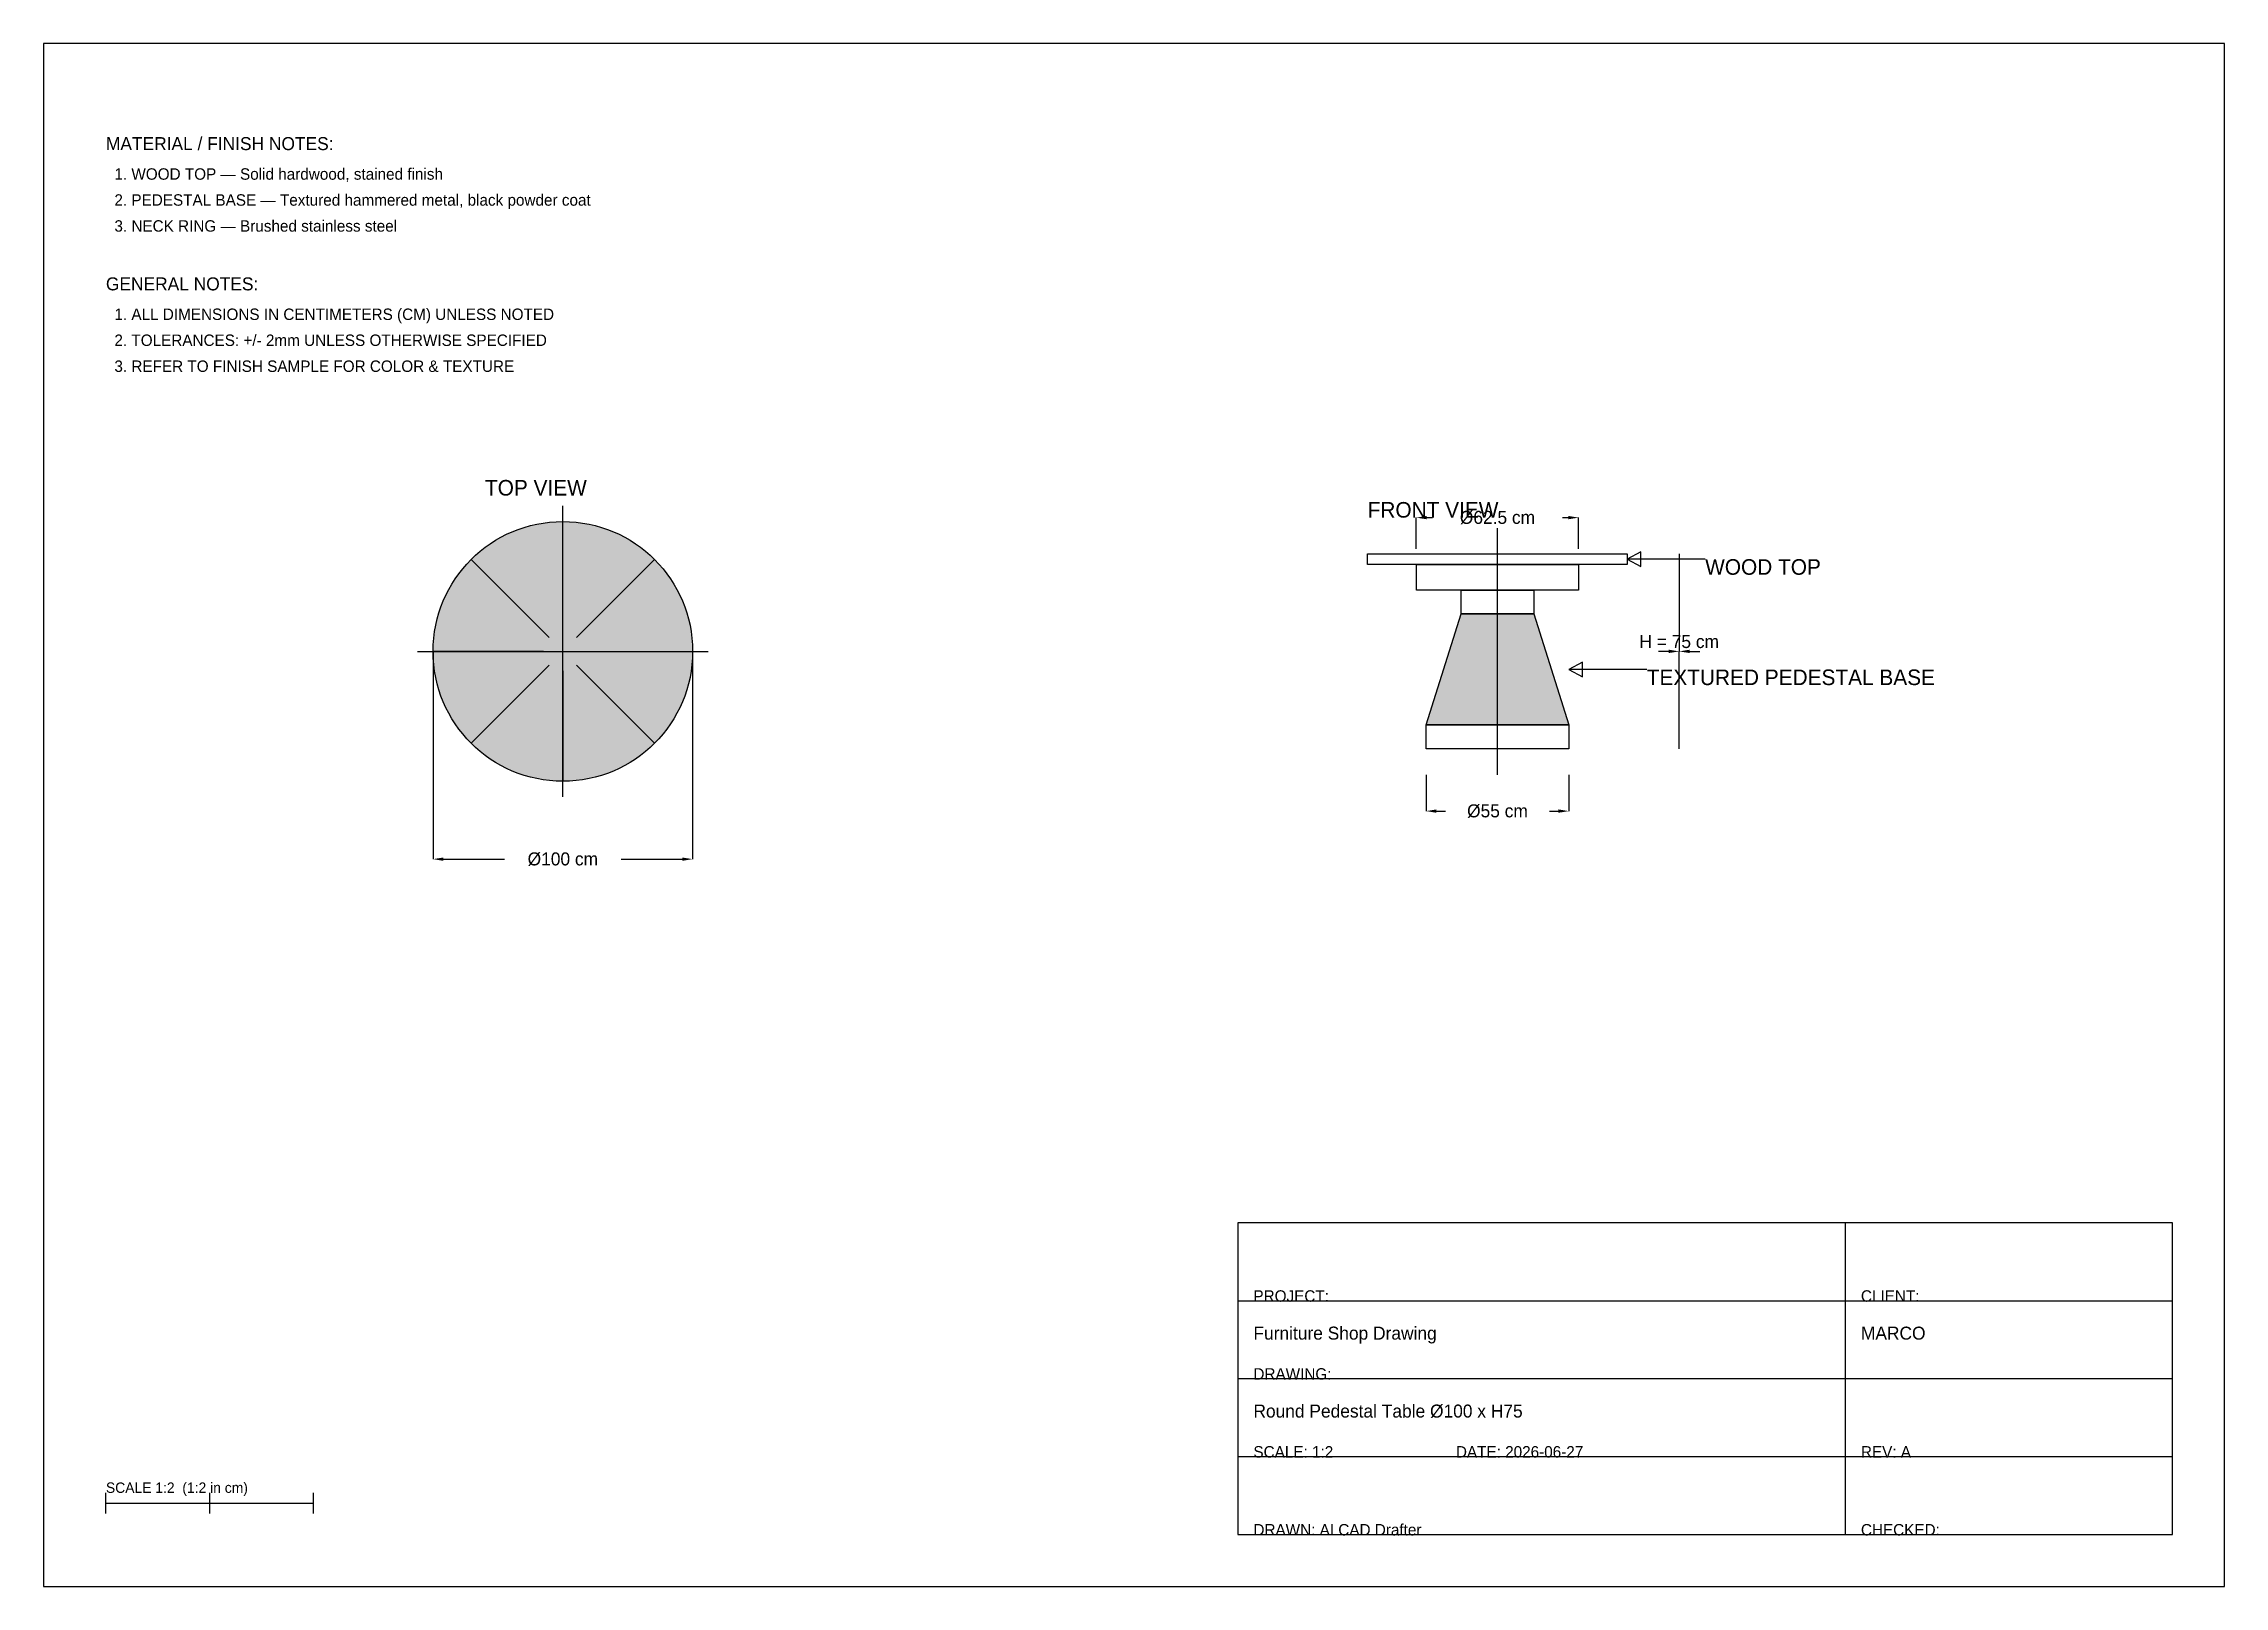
# Model space of a CAD drawing. Header units: metres. Extents: x 0 to 420, y 0 to 297.
import ezdxf

# ---------------------------------------------------------------- set-up
doc = ezdxf.new("R2010")
doc.units = ezdxf.units.M
for name, color, linetype in [('ANNOTATIONS', 2, 'CONTINUOUS'), ('BORDER', 7, 'CONTINUOUS'), ('CENTERLINES', 5, 'Continuous'), ('HATCH', 8, 'CONTINUOUS'), ('LEADER', 4, 'CONTINUOUS'), ('MTEXT', 2, 'CONTINUOUS'), ('OBJECT', 7, 'CONTINUOUS'), ('OUTLINE', 7, 'CONTINUOUS'), ('TITLE', 6, 'CONTINUOUS')]:
    doc.layers.add(name, color=color, linetype=linetype)
doc.dimstyles.get("Standard").update_dxf_attribs({"dimtxt": 2.5, "dimasz": 2.5, "dimexe": 1.25, "dimexo": 0.625, "dimtad": 1, "dimcen": 2.5, "dimazin": 3, "dimtfac": 1, "dimtmove": 0, "dimatfit": 3})

# ---------------------------------------------------------------- blocks, each defined once
blk = doc.blocks.new('_CLOSEDFILLED')
at = {"color": 0, "linetype": 'BYBLOCK'}
blk.add_solid([(-1, 0.16), (0, 0), (-1, -0.16)], dxfattribs=at)
blk = doc.blocks.new('*D1')
for p, q in [((75, 180), (75, 140)), ((125, 180), (125, 140)), ((77, 140), (88.75, 140)), ((111.25, 140), (123, 140))]:
    blk.add_line(p, q)
at = {"layer": 'Defpoints'}
for p in [(75, 180), (125, 180), (75, 140)]:
    blk.add_point(p, dxfattribs=at)
at = {"xscale": 2, "yscale": 2, "rotation": 180}
blk.add_blockref('_CLOSEDFILLED', (75, 140), dxfattribs=at)
at = {"xscale": 2, "yscale": 2}
blk.add_blockref('_CLOSEDFILLED', (125, 140), dxfattribs=at)
at = {"insert": (100, 140), "char_height": 2.5, "attachment_point": 5}
blk.add_mtext('%%c100 cm', dxfattribs=at)
blk = doc.blocks.new('*D2')
for p, q in [((264.375, 199.75), (264.375, 205.75)), ((266.375, 205.75), (267.5, 205.75)), ((292.5, 205.75), (293.625, 205.75)), ((295.625, 199.75), (295.625, 205.75))]:
    blk.add_line(p, q)
at = {"layer": 'Defpoints'}
for p in [(264.375, 205.75), (264.375, 199.75), (295.625, 199.75)]:
    blk.add_point(p, dxfattribs=at)
at = {"xscale": 2, "yscale": 2, "rotation": 180}
blk.add_blockref('_CLOSEDFILLED', (264.375, 205.75), dxfattribs=at)
at = {"xscale": 2, "yscale": 2}
blk.add_blockref('_CLOSEDFILLED', (295.625, 205.75), dxfattribs=at)
at = {"insert": (280, 205.75), "char_height": 2.5, "attachment_point": 5}
blk.add_mtext('%%c62.5 cm', dxfattribs=at)
blk = doc.blocks.new('*D3')
for p, q in [((266.25, 156.25), (266.25, 149.25)), ((293.75, 156.25), (293.75, 149.25)), ((268.25, 149.25), (270, 149.25)), ((290, 149.25), (291.75, 149.25))]:
    blk.add_line(p, q)
at = {"layer": 'Defpoints'}
for p in [(266.25, 156.25), (293.75, 156.25), (266.25, 149.25)]:
    blk.add_point(p, dxfattribs=at)
at = {"xscale": 2, "yscale": 2, "rotation": 180}
blk.add_blockref('_CLOSEDFILLED', (266.25, 149.25), dxfattribs=at)
at = {"xscale": 2, "yscale": 2}
blk.add_blockref('_CLOSEDFILLED', (293.75, 149.25), dxfattribs=at)
at = {"insert": (280, 149.25), "char_height": 2.5, "attachment_point": 5}
blk.add_mtext('%%c55 cm', dxfattribs=at)
blk = doc.blocks.new('*D4')
for p, q in [((315, 198.75), (315, 180)), ((313, 180), (311, 180)), ((315, 161.25), (315, 180)), ((315, 180), (315, 180)), ((317, 180), (319, 180))]:
    blk.add_line(p, q)
at = {"layer": 'Defpoints'}
for p in [(315, 198.75), (315, 180), (315, 161.25)]:
    blk.add_point(p, dxfattribs=at)
at = {"xscale": 2, "yscale": 2}
blk.add_blockref('_CLOSEDFILLED', (315, 180), dxfattribs=at)
at = {"xscale": 2, "yscale": 2, "rotation": 180}
blk.add_blockref('_CLOSEDFILLED', (315, 180), dxfattribs=at)
at = {"insert": (315, 181.875), "char_height": 2.5, "attachment_point": 5}
blk.add_mtext('H = 75 cm', dxfattribs=at)

msp = doc.modelspace()

# ---------------------------------------------------------------- hatches: boundary and pattern name
at = {"layer": 'HATCH'}
for points in [[(125, 180), (124.88, 182.45), (124.52, 184.88), (123.92, 187.26), (123.1, 189.57), (122.05, 191.78), (120.79, 193.89), (119.33, 195.86), (117.68, 197.68), (115.86, 199.33), (113.89, 200.79), (111.78, 202.05), (109.57, 203.1), (107.26, 203.92), (104.88, 204.52), (102.45, 204.88), (100, 205), (97.55, 204.88), (95.12, 204.52), (92.74, 203.92), (90.43, 203.1), (88.22, 202.05), (86.11, 200.79), (84.14, 199.33), (82.32, 197.68), (80.67, 195.86), (79.21, 193.89), (77.95, 191.78), (76.9, 189.57), (76.08, 187.26), (75.48, 184.88), (75.12, 182.45), (75, 180), (75.12, 177.55), (75.48, 175.12), (76.08, 172.74), (76.9, 170.43), (77.95, 168.22), (79.21, 166.11), (80.67, 164.14), (82.32, 162.32), (84.14, 160.67), (86.11, 159.21), (88.22, 157.95), (90.43, 156.9), (92.74, 156.08), (95.12, 155.48), (97.55, 155.12), (100, 155), (102.45, 155.12), (104.88, 155.48), (107.26, 156.08), (109.57, 156.9), (111.78, 157.95), (113.89, 159.21), (115.86, 160.67), (117.68, 162.32), (119.33, 164.14), (120.79, 166.11), (122.05, 168.22), (123.1, 170.43), (123.92, 172.74), (124.52, 175.12), (124.88, 177.55)], [(273, 187.2), (287, 187.2), (293.75, 165.83), (266.25, 165.83)]]:
    msp.add_hatch(color=8, dxfattribs=at).paths.add_polyline_path(points)

# ---------------------------------------------------------------- linework, layer by layer
at = {"layer": 'BORDER'}
msp.add_lwpolyline([(0, 0), (420, 0), (420, 297), (0, 297)], close=True, dxfattribs=at)
at = {"layer": 'CENTERLINES'}
for p, q in [((100, 152), (100, 208)), ((280, 156.25), (280, 203.75)), ((72, 180), (128, 180))]:
    msp.add_line(p, q, dxfattribs=at)
at = {"layer": 'HATCH'}
for p, q in [((100, 183.75), (100, 205)), ((97.35, 182.65), (82.32, 197.68)), ((102.65, 182.65), (117.68, 197.68)), ((96.25, 180), (75, 180)), ((97.35, 177.35), (82.32, 162.32)), ((102.65, 177.35), (117.68, 162.32)), ((103.75, 180), (125, 180)), ((100, 176.25), (100, 155))]:
    msp.add_line(p, q, dxfattribs=at)
at = {"layer": 'LEADER'}
for p, q in [((320, 197.75), (305, 197.75)), ((308.75, 176.51), (293.75, 176.51))]:
    msp.add_line(p, q, dxfattribs=at)
for points in [[(305, 197.75), (307.63, 196.31), (307.63, 199.19)], [(293.75, 176.51), (296.38, 175.08), (296.38, 177.95)]]:
    msp.add_lwpolyline(points, close=True, dxfattribs=at)
at = {"layer": 'OBJECT'}
for points in [[(264.38, 196.75), (295.62, 196.75), (295.62, 191.78), (264.38, 191.78)], [(273, 191.78), (287, 191.78), (287, 187.2), (273, 187.2)], [(266.25, 165.83), (293.75, 165.83), (293.75, 161.25), (266.25, 161.25)]]:
    msp.add_lwpolyline(points, close=True, dxfattribs=at)
msp.add_circle((100, 180), 25, dxfattribs=at)
at = {"layer": 'OUTLINE'}
for points in [[(255, 198.75), (305, 198.75), (305, 196.75), (255, 196.75)], [(273, 187.2), (287, 187.2), (293.75, 165.83), (266.25, 165.83)]]:
    msp.add_lwpolyline(points, close=True, dxfattribs=at)
at = {"layer": 'TITLE'}
for p, q in [((347, 10), (347, 70)), ((230, 55), (410, 55)), ((230, 40), (410, 40)), ((230, 25), (410, 25)), ((12, 14), (12, 18)), ((32, 14), (32, 18)), ((52, 14), (52, 18)), ((12, 16), (52, 16))]:
    msp.add_line(p, q, dxfattribs=at)
msp.add_lwpolyline([(230, 10), (410, 10), (410, 70), (230, 70)], close=True, dxfattribs=at)

# ---------------------------------------------------------------- texts
at = {"layer": 'ANNOTATIONS', "char_height": 3, "attachment_point": 1}
for s, insert in [('TOP VIEW', (85, 213)), ('FRONT VIEW', (255, 208.75))]:
    msp.add_mtext(s, dxfattribs=dict(at, insert=insert))
at = {"layer": 'MTEXT', "attachment_point": 1}
for s, insert, char_height in [('MATERIAL / FINISH NOTES:', (12, 279), 2.5), ('  1. WOOD TOP — Solid hardwood, stained finish', (12, 273), 2.2), ('  2. PEDESTAL BASE — Textured hammered metal, black powder coat', (12, 268), 2.2), ('  3. NECK RING — Brushed stainless steel', (12, 263), 2.2), ('GENERAL NOTES:', (12, 252), 2.5), ('  1. ALL DIMENSIONS IN CENTIMETERS (CM) UNLESS NOTED', (12, 246), 2.2), ('  2. TOLERANCES: +/- 2mm UNLESS OTHERWISE SPECIFIED', (12, 241), 2.2), ('  3. REFER TO FINISH SAMPLE FOR COLOR & TEXTURE', (12, 236), 2.2), ('WOOD TOP', (320, 197.75), 3), ('TEXTURED PEDESTAL BASE', (308.75, 176.51), 3)]:
    msp.add_mtext(s, dxfattribs=dict(at, insert=insert, char_height=char_height))
at = {"layer": 'TITLE', "attachment_point": 1}
for s, insert, char_height in [('PROJECT:', (233, 57), 2.2), ('CLIENT:', (350, 57), 2.2), ('Furniture Shop Drawing', (233, 50), 2.5), ('MARCO', (350, 50), 2.5), ('DRAWING:', (233, 42), 2.2), ('Round Pedestal Table %%c100 x H75', (233, 35), 2.5), ('SCALE: 1:2', (233, 27), 2.2), ('DATE: 2026-06-27', (272, 27), 2.2), ('REV: A', (350, 27), 2.2), ('SCALE 1:2  (1:2 in cm)', (12, 20), 2), ('DRAWN: AI CAD Drafter', (233, 12), 2.2), ('CHECKED:', (350, 12), 2.2)]:
    msp.add_mtext(s, dxfattribs=dict(at, insert=insert, char_height=char_height))

# ---------------------------------------------------------------- dimensions: what is measured, and where the dimension line sits
for base, p1, p2, text, picture, middle in [((264.38, 205.75), (264.38, 199.75), (295.62, 199.75), '%%c62.5 cm', '*D2', (280, 205.75)), ((315, 180), (315, 161.25), (315, 198.75), 'H = 75 cm', '*D4', (315, 181.88)), ((75, 140), (75, 180), (125, 180), '%%c100 cm', '*D1', (100, 140)), ((266.25, 149.25), (266.25, 156.25), (293.75, 156.25), '%%c55 cm', '*D3', (280, 149.25))]:
    dim = msp.add_linear_dim(base=base, p1=p1, p2=p2, text=text, dimstyle='Standard', override={"dimtxt": 2.5, "dimasz": 2, "dimdec": 0})
    dim.commit()
    dim.dimension.update_dxf_attribs({"geometry": picture, "text_midpoint": middle})

doc.saveas('drawing.dxf')
